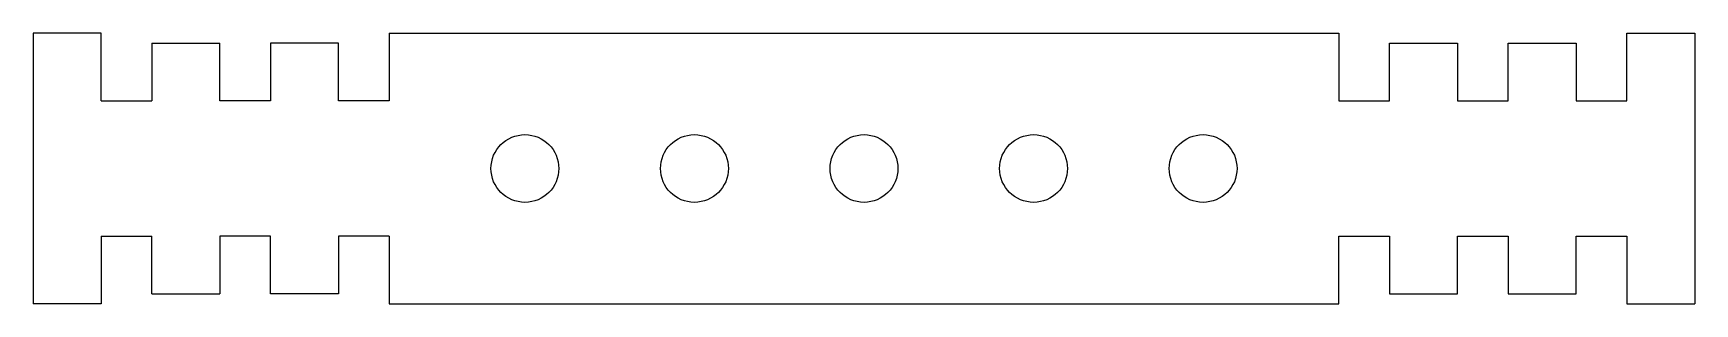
# Model space of a CAD drawing. Header units: millimetres. Extents: x -24.6 to 24.4, y -3.4 to 4.6.
import ezdxf

# ---------------------------------------------------------------- set-up
doc = ezdxf.new("R2010")
doc.units = ezdxf.units.MM

msp = doc.modelspace()

# ---------------------------------------------------------------- linework, layer by layer
at = {"color": 7, "linetype": 'Continuous', "lineweight": 25}
for p, q in [((-22.624, 4.644), (-24.623, 4.644)), ((-24.623, 4.644), (-24.623, -3.356)), ((-22.624, 2.644), (-22.624, 4.644)), ((-14.124, 4.644), (13.876, 4.644)), ((-14.124, 4.644), (-14.124, 2.644)), ((13.876, 4.644), (13.876, 2.644)), ((22.376, 4.644), (24.375, 4.644)), ((22.376, 2.644), (22.376, 4.644)), ((24.375, 4.644), (24.375, -3.356)), ((-21.124, 4.344), (-19.124, 4.344)), ((-21.124, 4.344), (-21.124, 2.644)), ((-19.124, 2.644), (-19.124, 4.344)), ((-15.624, 4.344), (-17.624, 4.344)), ((-17.624, 4.344), (-17.624, 2.644)), ((-15.624, 2.644), (-15.624, 4.344)), ((15.376, 4.344), (17.376, 4.344)), ((15.376, 2.644), (15.376, 4.344)), ((17.376, 4.344), (17.376, 2.644)), ((18.876, 4.344), (20.875, 4.344)), ((18.876, 2.644), (18.876, 4.344)), ((20.875, 4.344), (20.875, 2.644)), ((-22.624, 2.644), (-21.124, 2.644)), ((-17.624, 2.644), (-19.124, 2.644)), ((-14.124, 2.644), (-15.624, 2.644)), ((13.876, 2.644), (15.376, 2.644)), ((17.376, 2.644), (18.876, 2.644)), ((20.875, 2.644), (22.376, 2.644)), ((-22.624, -1.356), (-22.624, -3.356)), ((-22.624, -1.356), (-21.124, -1.356)), ((-21.124, -3.056), (-21.124, -1.356)), ((-19.124, -1.356), (-19.124, -3.056)), ((-17.624, -1.356), (-19.124, -1.356)), ((-17.624, -3.056), (-17.624, -1.356)), ((-14.125, -1.356), (-15.624, -1.356)), ((-15.624, -1.356), (-15.624, -3.056)), ((-14.125, -1.356), (-14.124, -3.356)), ((13.876, -3.356), (13.876, -1.356)), ((13.876, -1.356), (15.376, -1.356)), ((15.376, -1.356), (15.376, -3.056)), ((17.376, -3.056), (17.376, -1.356)), ((17.376, -1.356), (18.876, -1.356)), ((18.876, -1.356), (18.876, -3.056)), ((20.875, -3.056), (20.875, -1.356)), ((20.875, -1.356), (22.376, -1.356)), ((22.376, -1.356), (22.376, -3.356)), ((-22.624, -3.356), (-24.623, -3.356)), ((-21.124, -3.056), (-19.124, -3.056)), ((-15.624, -3.056), (-17.624, -3.056)), ((-14.124, -3.356), (13.876, -3.356)), ((15.376, -3.056), (17.376, -3.056)), ((18.876, -3.056), (20.875, -3.056)), ((22.376, -3.356), (24.375, -3.356))]:
    msp.add_line(p, q, dxfattribs=at)
for centre in [(-10.124, 0.644), (-5.124, 0.644), (-0.124, 0.644), (4.876, 0.644), (9.876, 0.644)]:
    msp.add_circle(centre, 1, dxfattribs=at)

doc.saveas('drawing.dxf')
